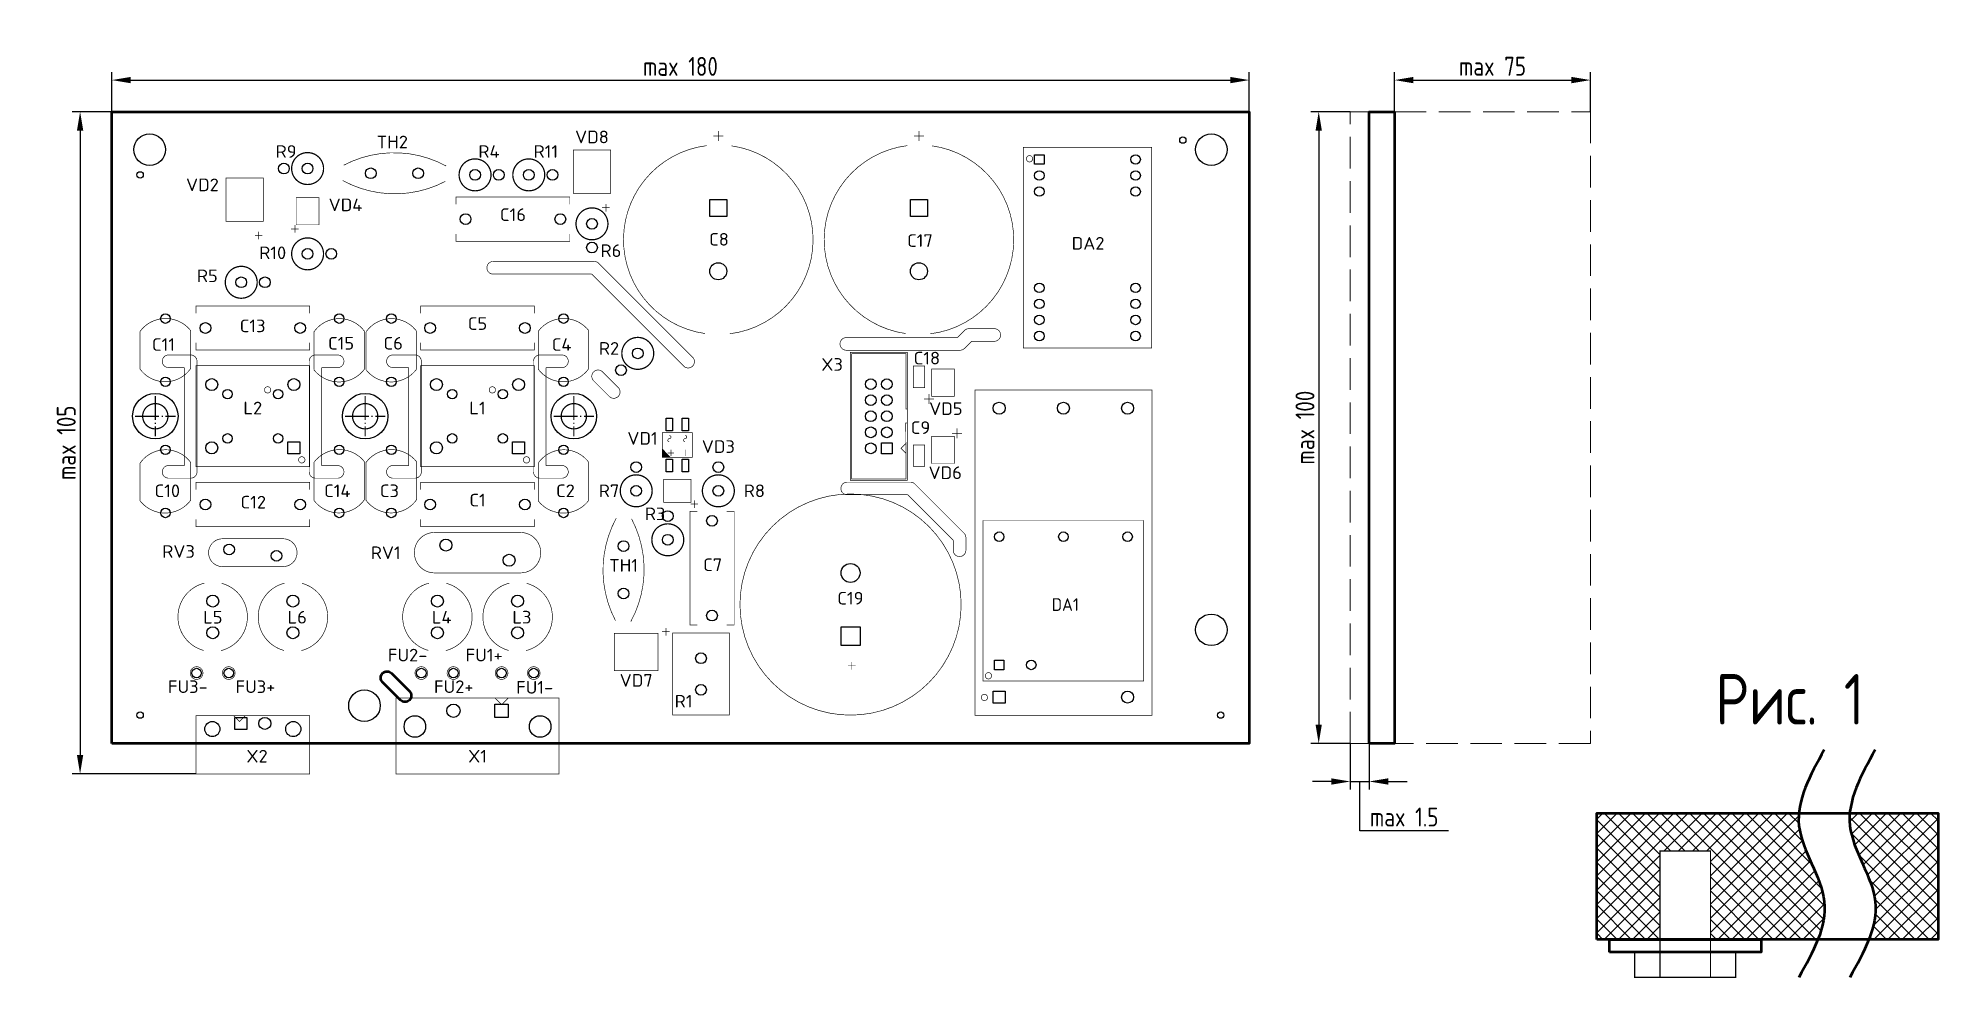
# Model space of a CAD drawing. Header units: millimetres. Extents: x -21 to 280, y -21 to 128.
import ezdxf
from ezdxf.enums import TextEntityAlignment as Align

# ---------------------------------------------------------------- set-up
doc = ezdxf.new("R2010")
doc.units = ezdxf.units.MM
doc.linetypes.add('GOST2.303 4', pattern=[7, 5, -2, 0])
doc.layers.add('BG_OUTLINE', color=7, linetype='Continuous', lineweight=50)
for name, color, linetype in [('PG_ASSEMBLY_TOP', 7, 'Continuous'), ('PIN_TOP', 7, 'Continuous'), ('RD_ASSEMBLY_TOP', 7, 'Continuous'), ('РАЗМЕРЫ', 7, 'Continuous')]:
    doc.layers.add(name, color=color, linetype=linetype)
doc.styles.get("Standard").update_dxf_attribs({"font": 'txt.shx'})
doc.styles.add('ГОСТ 2.304', font='CS_Gost2304.shx')
doc.dimstyles.new('ЕСКД', dxfattribs={"dimscale": 0, "dimtxt": 3, "dimasz": 3, "dimexe": 1.25, "dimexo": 0, "dimtad": 1, "dimtoh": 1, "dimdec": 3, "dimrnd": 0.5, "dimtxsty": 'ГОСТ 2.304', "dimcen": 5, "dimadec": 3, "dimazin": 2, "dimtfac": 0.75, "dimtdec": 4, "dimtmove": 1, "dimatfit": 3, "dimfxl": 1, "dimtolj": 1, "dimarcsym": 0})

# ---------------------------------------------------------------- blocks, each defined once
blk = doc.blocks.new('*D429')
at = {"layer": 'Defpoints', "color": 0}
for p in [(225, 121), (194, 116), (225, 116)]:
    blk.add_point(p, dxfattribs=at)
at = {"layer": 'РАЗМЕРЫ', "color": 0, "lineweight": -2}
for p, q in [((194, 116), (194, 122.25)), ((197, 121), (222, 121)), ((225, 116), (225, 122.25))]:
    blk.add_line(p, q, dxfattribs=at)
at = {"layer": 'РАЗМЕРЫ', "color": 0}
for points in [[(197, 121.5), (197, 120.5), (194, 121)], [(222, 120.5), (222, 121.5), (225, 121)]]:
    blk.add_solid(points, dxfattribs=at)
at = {"layer": 'РАЗМЕРЫ', "color": 0, "ltscale": 100, "insert": (209.5, 123.19), "char_height": 3, "attachment_point": 5, "style": 'ГОСТ 2.304'}
blk.add_mtext('\\A1;max 75', dxfattribs=at)
blk = doc.blocks.new('*D430')
at = {"layer": 'Defpoints', "color": 0}
for p in [(187, 16), (190, 16), (190, 10)]:
    blk.add_point(p, dxfattribs=at)
at = {"layer": 'РАЗМЕРЫ', "color": 0, "lineweight": -2}
for p, q in [((187, 16), (187, 8.75)), ((190, 16), (190, 8.75)), ((184, 10), (181, 10)), ((187, 10), (190, 10)), ((188.5, 2.19), (188.5, 10)), ((193, 10), (196, 10)), ((202.55, 2.19), (188.5, 2.19))]:
    blk.add_line(p, q, dxfattribs=at)
at = {"layer": 'РАЗМЕРЫ', "color": 0}
for points in [[(184, 9.5), (184, 10.5), (187, 10)], [(193, 10.5), (193, 9.5), (190, 10)]]:
    blk.add_solid(points, dxfattribs=at)
at = {"layer": 'РАЗМЕРЫ', "color": 0, "ltscale": 100, "insert": (195.52, 4.38), "char_height": 3, "attachment_point": 5, "style": 'ГОСТ 2.304'}
blk.add_mtext('\\A1;max 1.5', dxfattribs=at)
blk = doc.blocks.new('*D434')
at = {"layer": 'Defpoints', "color": 0}
for p in [(-9, 116), (-14, 11.2), (4.33, 11.2)]:
    blk.add_point(p, dxfattribs=at)
at = {"layer": 'РАЗМЕРЫ', "color": 0, "lineweight": -2}
for p, q in [((-9, 116), (-15.25, 116)), ((-14, 113), (-14, 14.2)), ((4.33, 11.2), (-15.25, 11.2))]:
    blk.add_line(p, q, dxfattribs=at)
at = {"layer": 'РАЗМЕРЫ', "color": 0}
for points in [[(-13.5, 113), (-14.5, 113), (-14, 116)], [(-14.5, 14.2), (-13.5, 14.2), (-14, 11.2)]]:
    blk.add_solid(points, dxfattribs=at)
at = {"layer": 'РАЗМЕРЫ', "color": 0, "ltscale": 100, "insert": (-16.19, 63.6), "char_height": 3, "attachment_point": 5, "rotation": 90, "style": 'ГОСТ 2.304'}
blk.add_mtext('\\A1;max 105', dxfattribs=at)
blk = doc.blocks.new('*D435')
at = {"layer": 'Defpoints', "color": 0}
for p in [(187, 116), (182, 16), (187, 16)]:
    blk.add_point(p, dxfattribs=at)
at = {"layer": 'РАЗМЕРЫ', "color": 0, "lineweight": -2}
for p, q in [((187, 116), (180.75, 116)), ((182, 113), (182, 19)), ((187, 16), (180.75, 16))]:
    blk.add_line(p, q, dxfattribs=at)
at = {"layer": 'РАЗМЕРЫ', "color": 0}
for points in [[(182.5, 113), (181.5, 113), (182, 116)], [(181.5, 19), (182.5, 19), (182, 16)]]:
    blk.add_solid(points, dxfattribs=at)
at = {"layer": 'РАЗМЕРЫ', "color": 0, "ltscale": 100, "insert": (179.83, 66), "char_height": 3, "attachment_point": 5, "rotation": 90, "style": 'ГОСТ 2.304'}
blk.add_mtext('\\A1;max 100', dxfattribs=at)
blk = doc.blocks.new('*D437')
at = {"layer": 'Defpoints', "color": 0}
for p in [(171, 121), (-9, 116), (171, 116)]:
    blk.add_point(p, dxfattribs=at)
at = {"layer": 'РАЗМЕРЫ', "color": 0, "lineweight": -2, "ltscale": 0.5}
for p, q in [((-9, 116), (-9, 122.25)), ((-6, 121), (168, 121)), ((171, 116), (171, 122.25))]:
    blk.add_line(p, q, dxfattribs=at)
at = {"layer": 'РАЗМЕРЫ', "color": 0}
for points in [[(-6, 121.5), (-6, 120.5), (-9, 121)], [(168, 120.5), (168, 121.5), (171, 121)]]:
    blk.add_solid(points, dxfattribs=at)
at = {"layer": 'РАЗМЕРЫ', "color": 0, "ltscale": 100, "insert": (81, 123.17), "char_height": 3, "attachment_point": 5, "style": 'ГОСТ 2.304'}
blk.add_mtext('\\A1;max 180', dxfattribs=at)

msp = doc.modelspace()

# ---------------------------------------------------------------- hatches: boundary and pattern name
at = {"ltscale": 100}
h = msp.add_hatch(dxfattribs=at)
h.set_pattern_fill('ANSI37', scale=0.25, style=0)
h.paths.add_polyline_path([(228, -17), (236, -17), (236, -21), (244, -21), (244, -17), (252, -17), (252, -15), (280, -15), (280, 5), (226, 5), (226, -15), (228, -15)])
h.paths.add_polyline_path([(228, -17), (236, -17), (236, -21), (244, -21), (244, -17), (252, -17), (252, -15), (280, -15), (280, 5), (226, 5), (226, -15), (228, -15)])
h = msp.add_hatch(dxfattribs=at)
h.set_pattern_fill('ANSI37', scale=0.5, style=0)
h.set_pattern_definition([(45, (-250, -5), (-1.122532, 1.122532), []), (135, (-250, -5), (-1.122532, -1.122532), [])])
h.paths.add_polyline_path([(226, 5), (257.9933, 5), (257.9768, 4.875), (257.9473, 3.75), (258.0493, 2.625), (258.2813, 1.5), (258.6187, 0.375), (259.0352, -0.75), (260.9648, -5.25), (261.3813, -6.375), (261.7187, -7.5), (261.9507, -8.625), (262.0527, -9.75), (262.0232, -10.875), (261.875, -12), (261.6213, -13.125), (261.2754, -14.25), (260.9701, -15), (252, -15), (244, -15), (244, -1), (236, -1), (236, -15), (228, -15), (226, -15)])
h.paths.add_polyline_path([(266.0505, 5), (280, 5), (280, -15), (269.0272, -15), (269.3326, -14.25), (269.6785, -13.125), (269.9322, -12), (270.0804, -10.875), (270.1099, -9.75), (270.0079, -8.625), (269.7759, -7.5), (269.4385, -6.375), (269.022, -5.25), (267.0923, -0.75), (266.6758, 0.375), (266.3384, 1.5), (266.1065, 2.625), (266.0045, 3.75), (266.034, 4.875)])

# ---------------------------------------------------------------- linework, layer by layer
at = {"lineweight": 50, "ltscale": 100}
for points in [[(262, 15), (259.7778, 11), (255.3333, 3), (264.6667, -9), (260.2222, -17), (258, -21)], [(270.0572, 15), (267.835, 11), (263.3905, 3), (272.7239, -9), (268.2794, -17), (266.0572, -21)]]:
    msp.add_open_spline(points, degree=3, knots=[0, 0, 0, 0, 6.324555, 12.64910969, 18.9736647, 18.9736647, 18.9736647, 18.9736647], dxfattribs=at)
at = {"layer": 'BG_OUTLINE'}
for points in [[(-9, 16), (-9, 116), (171, 116), (171, 16)], [(190, 16), (190, 116), (194, 116), (194, 16)], [(226, -15), (226, 5), (280, 5), (280, -15)], [(228, -17), (228, -15), (252, -15), (252, -17)]]:
    msp.add_lwpolyline(points, close=True, dxfattribs=at)
at = {"layer": 'BG_OUTLINE', "linetype": 'GOST2.303 4', "lineweight": 20}
msp.add_lwpolyline([(187, 116), (225, 116), (225, 16), (187, 16)], close=True, dxfattribs=at)
at = {"layer": 'BG_OUTLINE', "const_width": 0.1}
for points in [[(51.368, 90.295, -1), (51.368, 92.295)], [(67.368, 92.295, -0.203331), (68.087, 91.99)], [(125.945, 81.359, -0.203331), (126.664, 81.664)], [(130.664, 81.664, -1), (130.664, 79.664)], [(107.25, 78.25, -1), (107.25, 80.25)], [(125.969, 78.555, -0.203331), (125.25, 78.25)], [(0, 75.5, -1), (0, 77.5)], [(3.5, 77.5, -0.414214), (4.5, 76.5)], [(22.25, 76.5, -0.414214), (23.25, 77.5)], [(26.75, 77.5, -1), (26.75, 75.5)], [(35.5, 75.5, -1), (35.5, 77.5)], [(39, 77.5, -0.414214), (40, 76.5)], [(57.75, 76.5, -0.414214), (58.75, 77.5)], [(62.25, 77.5, -1), (62.25, 75.5)], [(68.68, 74.825, 0.414305), (67.265, 74.825)], [(82.925, 75.738, -0.414079), (81.511, 75.738)], [(82.925, 77.152, -0.414079), (82.925, 75.738)], [(67.265, 74.825, 0.414305), (67.265, 73.41)], [(71.155, 70.935, 0.414305), (71.155, 72.35)], [(69.74, 70.935, 0.414305), (71.155, 70.935)], [(0, 58, -1), (0, 60)], [(4.5, 59, -0.414214), (3.5, 58)], [(23.25, 58, -0.414214), (22.25, 59)], [(26.75, 60, -1), (26.75, 58)], [(35.5, 58, -1), (35.5, 60)], [(40, 59, -0.414214), (39, 58)], [(58.75, 58, -0.414214), (57.75, 59)], [(62.25, 60, -1), (62.25, 58)], [(107.39, 55.37, -1), (107.39, 57.37)], [(117.39, 57.37, -0.203331), (118.109, 57.065)], [(125.863, 49.311, -0.203331), (126.168, 48.592)], [(126.168, 46.592, -1), (124.168, 46.592)]]:
    msp.add_lwpolyline(points, format="xyb", dxfattribs=at)
for points in [[(51.368, 92.295), (67.368, 92.295)], [(66.954, 90.295), (51.368, 90.295)], [(81.511, 75.738), (66.954, 90.295)], [(68.087, 91.99), (82.925, 77.152)], [(124.836, 80.25), (125.945, 81.359)], [(126.664, 81.664), (130.664, 81.664)], [(107.25, 80.25), (124.836, 80.25)], [(125.25, 78.25), (107.25, 78.25)], [(127.078, 79.664), (125.969, 78.555)], [(130.664, 79.664), (127.078, 79.664)], [(0, 77.5), (3.5, 77.5)], [(2.5, 75.5), (0, 75.5)], [(2.5, 60), (2.5, 75.5)], [(4.5, 76.5), (4.5, 59)], [(22.25, 59), (22.25, 76.5)], [(23.25, 77.5), (26.75, 77.5)], [(24.25, 75.5), (24.25, 60)], [(26.75, 75.5), (24.25, 75.5)], [(35.5, 77.5), (39, 77.5)], [(38, 75.5), (35.5, 75.5)], [(38, 60), (38, 75.5)], [(40, 76.5), (40, 59)], [(57.75, 59), (57.75, 76.5)], [(58.75, 77.5), (62.25, 77.5)], [(59.75, 75.5), (59.75, 60)], [(62.25, 75.5), (59.75, 75.5)], [(67.265, 73.41), (69.74, 70.935)], [(71.155, 72.35), (68.68, 74.825)], [(0, 60), (2.5, 60)], [(3.5, 58), (0, 58)], [(26.75, 58), (23.25, 58)], [(24.25, 60), (26.75, 60)], [(35.5, 60), (38, 60)], [(39, 58), (35.5, 58)], [(62.25, 58), (58.75, 58)], [(59.75, 60), (62.25, 60)], [(107.39, 57.37), (117.39, 57.37)], [(116.976, 55.37), (107.39, 55.37)], [(124.168, 48.178), (116.976, 55.37)], [(118.109, 57.065), (125.863, 49.311)], [(124.168, 46.592), (124.168, 48.178)], [(126.168, 48.592), (126.168, 46.592)]]:
    msp.add_lwpolyline(points, dxfattribs=at)
at = {"layer": 'BG_OUTLINE'}
for points in [[(33.879, 25.707, -0.414243), (33.879, 27.121)], [(33.879, 27.121, -0.414243), (35.293, 27.121)], [(38.121, 24.293, -0.414243), (38.121, 22.879)], [(38.121, 22.879, -0.414243), (36.707, 22.879)]]:
    msp.add_lwpolyline(points, format="xyb", dxfattribs=at)
for points in [[(35.293, 27.121), (38.121, 24.293)], [(36.707, 22.879), (33.879, 25.707)]]:
    msp.add_lwpolyline(points, dxfattribs=at)
at = {"layer": 'PG_ASSEMBLY_TOP'}
for points, const_width in [([(86.19, 112.14), (87.79, 112.14)], 0.1), ([(86.99, 112.94), (86.99, 111.34)], 0.1), ([(117.94, 112.14), (119.54, 112.14)], 0.1), ([(118.74, 112.94), (118.74, 111.34)], 0.1), ([(69.95, 103.062), (64.05, 103.062), (64.05, 109.938), (69.95, 109.938), (69.95, 103.062)], 0.1), ([(135.25, 78.595), (135.25, 110.345), (155.57, 110.345), (155.57, 78.595), (135.25, 78.595)], 0.1), ([(15.01, 98.652), (9.11, 98.652), (9.11, 105.528), (15.01, 105.528), (15.01, 98.652)], 0.1), ([(23.81, 98.092), (20.19, 98.092), (20.19, 102.408), (23.81, 102.408), (23.81, 98.092)], 0.1), ([(45.5, 101.333), (45.5, 102.5), (63.5, 102.5), (63.5, 101.333)], 0.1), ([(69.8, 100.8), (68.6, 100.8)], 0.1), ([(69.2, 101.4), (69.2, 100.2)], 0.1), ([(14.86, 96.39), (13.66, 96.39)], 0.1), ([(14.26, 96.99), (14.26, 95.79)], 0.1), ([(20.6, 97.45), (19.4, 97.45)], 0.1), ([(20, 98.05), (20, 96.85)], 0.1), ([(45.5, 96.667), (45.5, 95.5), (63.5, 95.5), (63.5, 96.667)], 0.1), ([(22.33, 84.103), (22.33, 85.27), (4.33, 85.27), (4.33, 84.103)], 0.1), ([(39.89, 84.103), (39.89, 85.27), (57.89, 85.27), (57.89, 84.103)], 0.1), ([(-4.5, 81.25), (-4.5, 75.25)], 0.1), ([(3.5, 81.35), (3.5, 75.35)], 0.1), ([(23, 75.15), (23, 81.15)], 0.1), ([(31, 75.25), (31, 81.25)], 0.1), ([(31.25, 75.15), (31.25, 81.15)], 0.1), ([(39.25, 75.25), (39.25, 81.25)], 0.1), ([(58.5, 81.25), (58.5, 75.25)], 0.1), ([(66.5, 81.35), (66.5, 75.35)], 0.1), ([(22.33, 79.437), (22.33, 78.27), (4.33, 78.27), (4.33, 79.437)], 0.1), ([(39.89, 79.437), (39.89, 78.27), (57.89, 78.27), (57.89, 79.437)], 0.1), ([(22.33, 75.8), (22.33, 59.8), (4.33, 59.8), (4.33, 75.8), (22.33, 75.8)], 0.1), ([(57.89, 75.8), (57.89, 59.8), (39.89, 59.8), (39.89, 75.8), (57.89, 75.8)], 0.1), ([(107.89, 77.925), (116.89, 77.925), (116.89, 57.675), (107.89, 57.675), (107.89, 77.925)], 0.1), ([(108.09, 77.725), (116.69, 77.725), (116.69, 68.925), (116.89, 68.925)], 0.1), ([(108.09, 77.725), (108.09, 57.875), (116.69, 57.875), (116.66, 66.72), (116.86, 66.72)], 0.1), ([(117.84, 75.735), (119.64, 75.735), (119.64, 72.335), (117.84, 72.335), (117.84, 75.735)], 0.12), ([(124.362, 70.956), (120.738, 70.956), (120.738, 75.28), (124.362, 75.28), (124.362, 70.956)], 0.1), ([(-2.1, 71), (-2.1, 67.2)], 0.2), ([(31.11, 71), (31.11, 67.2)], 0.2), ([(64.13, 71), (64.13, 67.2)], 0.2), ([(121.15, 70.518), (119.55, 70.518)], 0.1), ([(120.35, 71.318), (120.35, 69.718)], 0.1), ([(155.6, 20.46), (127.6, 20.46), (127.6, 71.96), (155.6, 71.96), (155.6, 20.46)], 0.1), ([(-5.3, 67.8), (-1.5, 67.8)], 0.2), ([(-2.1, 66.8), (-2.1, 66.6)], 0.2), ([(-2.1, 66.2), (-2.1, 64.6)], 0.2), ([(-1.1, 67.8), (-0.9, 67.8)], 0.2), ([(-0.5, 67.8), (1.1, 67.8)], 0.2), ([(27.91, 67.8), (31.71, 67.8)], 0.2), ([(31.11, 66.8), (31.11, 66.6)], 0.2), ([(31.11, 66.2), (31.11, 64.6)], 0.2), ([(32.11, 67.8), (32.31, 67.8)], 0.2), ([(32.71, 67.8), (34.31, 67.8)], 0.2), ([(60.93, 67.8), (64.73, 67.8)], 0.2), ([(64.13, 66.8), (64.13, 66.6)], 0.2), ([(64.13, 66.2), (64.13, 64.6)], 0.2), ([(65.13, 67.8), (65.33, 67.8)], 0.2), ([(65.73, 67.8), (67.33, 67.8)], 0.2), ([(82.862, 61.3), (78.138, 61.3), (78.138, 65.2), (82.862, 65.2), (82.862, 61.3)], 0.1), ([(116.69, 61.92), (116.69, 63.52), (115.89, 62.72), (116.69, 61.92)], 0.1), ([(119.64, 59.865), (117.84, 59.865), (117.84, 63.265), (119.64, 63.265), (119.64, 59.865)], 0.12), ([(120.738, 64.644), (124.362, 64.644), (124.362, 60.32), (120.738, 60.32), (120.738, 64.644)], 0.1), ([(123.95, 65.082), (125.55, 65.082)], 0.1), ([(124.75, 64.282), (124.75, 65.882)], 0.1), ([(-4.5, 54.4), (-4.5, 60.4)], 0.1), ([(3.5, 54.5), (3.5, 60.5)], 0.1), ([(23, 60.5), (23, 54.5)], 0.1), ([(31, 60.6), (31, 54.6)], 0.1), ([(31.25, 60.5), (31.25, 54.5)], 0.1), ([(39.25, 60.6), (39.25, 54.6)], 0.1), ([(58.5, 54.4), (58.5, 60.4)], 0.1), ([(66.5, 54.5), (66.5, 60.5)], 0.1), ([(78.538, 61.3), (78.138, 61.7)], 0.1), ([(78.438, 61.3), (78.138, 61.6)], 0.1), ([(78.338, 61.3), (78.138, 61.5)], 0.1), ([(78.238, 61.3), (78.138, 61.4)], 0.1), ([(79.35, 61.35), (78.15, 62.6)], 0.1), ([(79.3, 61.3), (78.15, 62.5)], 0.1), ([(79.2, 61.35), (78.15, 62.4)], 0.1), ([(79.1, 61.35), (78.15, 62.3)], 0.1), ([(79, 61.3), (78.15, 62.2)], 0.1), ([(78.9, 61.3), (78.15, 62.1)], 0.1), ([(78.8, 61.3), (78.15, 62)], 0.1), ([(78.7, 61.3), (78.15, 61.9)], 0.1), ([(78.6, 61.3), (78.15, 61.8)], 0.1), ([(79, 62), (80, 62)], 0.1), ([(79.5, 61.5), (79.5, 62.5)], 0.1), ([(81.75, 61.5), (81.75, 62.5)], 0.1), ([(22.33, 56.163), (22.33, 57.33), (4.33, 57.33), (4.33, 56.163)], 0.1), ([(39.89, 56.163), (39.89, 57.33), (57.89, 57.33), (57.89, 56.163)], 0.1), ([(82.658, 57.81), (82.658, 54.19), (78.342, 54.19), (78.342, 57.81), (82.658, 57.81)], 0.1), ([(83.2, 54.5), (83.2, 53.3)], 0.1), ([(22.33, 51.497), (22.33, 50.33), (4.33, 50.33), (4.33, 51.497)], 0.1), ([(39.89, 51.497), (39.89, 50.33), (57.89, 50.33), (57.89, 51.497)], 0.1), ([(83.667, 52.75), (82.5, 52.75), (82.5, 34.75), (83.667, 34.75)], 0.1), ([(82.6, 53.9), (83.8, 53.9)], 0.1), ([(88.333, 52.75), (89.5, 52.75), (89.5, 34.75), (88.333, 34.75)], 0.1), ([(128.9, 25.9), (154.3, 25.9), (154.3, 51.3), (128.9, 51.3), (128.9, 25.9)], 0.1), ([(8.53, 48.41), (18.13, 48.41)], 0.1), ([(42.09, 49.41), (55.69, 49.41)], 0.1), ([(18.13, 44.01), (8.63, 44.01)], 0.1), ([(55.69, 43.01), (42.09, 43.01)], 0.1), ([(77.438, 33.45), (77.438, 27.55), (70.562, 27.55), (70.562, 33.45), (77.438, 33.45)], 0.1), ([(78.1, 33.7), (79.3, 33.7)], 0.1), ([(78.7, 34.3), (78.7, 33.1)], 0.1), ([(79.75, 33.5), (88.75, 33.5), (88.75, 20.5), (79.75, 20.5), (79.75, 33.5)], 0.1), ([(108.72, 28.3), (107.52, 28.3)], 0.1), ([(108.12, 27.7), (108.12, 28.9)], 0.1), ([(35.98, 11.2), (35.98, 23.2), (61.8, 23.2), (61.8, 11.2), (35.98, 11.2), (35.98, 23.2), (61.8, 23.2)], 0.1), ([(51.65, 23.2), (53.75, 23.2), (52.7, 22.15), (51.65, 23.2)], 0.1), ([(4.325, 20.4), (22.335, 20.4), (22.335, 11.2), (4.325, 11.2), (4.325, 20.4)], 0.1), ([(10.335, 20.4), (11.235, 19.5), (12.135, 20.4)], 0.1), ([(244, -21), (236, -21), (236, -1), (244, -1), (244, -21)], 0.2), ([(248, -21), (232, -21), (232, -17), (248, -17), (248, -21)], 0.2)]:
    msp.add_lwpolyline(points, dxfattribs=dict(at, const_width=const_width))
for points, const_width in [([(24.525, 107, 1), (19.475, 107, 1), (24.525, 107)], 0.2), ([(43.934, 107.4, 0.251006), (27.701, 107.525)], 0.1), ([(51.025, 106, 1), (45.975, 106, 1), (51.025, 106)], 0.2), ([(59.525, 106, 1), (54.475, 106, 1), (59.525, 106)], 0.2), ([(85.162, 110.628, 0.876968), (84.902, 80.886)], 0.1), ([(88.818, 80.852, 0.876968), (89.078, 110.594)], 0.1), ([(116.912, 110.628, 0.876968), (116.652, 80.886)], 0.1), ([(120.568, 80.852, 0.876968), (120.828, 110.594)], 0.1), ([(136.74, 108.545, 1), (135.74, 108.545, 1), (136.74, 108.545)], 0.1), ([(27.566, 105.1, 0.251003), (43.799, 104.975)], 0.1), ([(69.525, 98.25, 1), (64.475, 98.25, 1), (69.525, 98.25)], 0.2), ([(24.525, 93.5, 1), (19.475, 93.5, 1), (24.525, 93.5)], 0.2), ([(14.025, 89, 1), (8.975, 89, 1), (14.025, 89)], 0.2), ([(3.5, 81.35, 0.492212), (-4.5, 81.25)], 0.1), ([(31, 81.25, 0.511996), (23, 81.15)], 0.1), ([(39.25, 81.25, 0.511996), (31.25, 81.15)], 0.1), ([(66.5, 81.35, 0.492212), (58.5, 81.25)], 0.1), ([(76.775, 77.75, 1), (71.725, 77.75, 1), (76.775, 77.75)], 0.2), ([(-4.5, 75.25, 0.511996), (3.5, 75.35)], 0.1), ([(23, 75.15, 0.492212), (31, 75.25)], 0.1), ([(31.25, 75.15, 0.492212), (39.25, 75.25)], 0.1), ([(58.5, 75.25, 0.511996), (66.5, 75.35)], 0.1), ([(16.177, 71.973, 1.0002), (15.178, 71.972, 0.9998), (16.177, 71.973)], 0.1), ([(51.737, 71.973, 1.0002), (50.738, 71.972, 0.9998), (51.737, 71.973)], 0.1), ([(-0.1, 67.8, 1), (-4.1, 67.8, 1), (-0.1, 67.8)], 0.2), ([(33.11, 67.8, 1), (29.11, 67.8, 1), (33.11, 67.8)], 0.2), ([(66.13, 67.8, 1), (62.13, 67.8, 1), (66.13, 67.8)], 0.2), ([(79.25, 63.75, -1), (79.25, 64.25)], 0.1), ([(79.25, 64.25, 1), (79.25, 64.75)], 0.1), ([(81.748, 63.76, -1), (81.748, 64.26)], 0.1), ([(81.748, 64.26, 1), (81.748, 64.76)], 0.1), ([(3.5, 60.5, 0.511996), (-4.5, 60.4)], 0.1), ([(21.58, 60.9, 1), (20.58, 60.9, 1), (21.58, 60.9)], 0.1), ([(31, 60.6, 0.492212), (23, 60.5)], 0.1), ([(39.25, 60.6, 0.492212), (31.25, 60.5)], 0.1), ([(57.14, 60.9, 1), (56.14, 60.9, 1), (57.14, 60.9)], 0.1), ([(66.5, 60.5, 0.511996), (58.5, 60.4)], 0.1), ([(76.525, 56, 1), (71.475, 56, 1), (76.525, 56)], 0.2), ([(89.525, 56, 1), (84.475, 56, 1), (89.525, 56)], 0.2), ([(-4.5, 54.4, 0.492212), (3.5, 54.5)], 0.1), ([(23, 54.5, 0.511996), (31, 54.6)], 0.1), ([(31.25, 54.5, 0.511996), (39.25, 54.6)], 0.1), ([(58.5, 54.4, 0.492212), (66.5, 54.5)], 0.1), ([(125.42, 38, 1), (90.42, 38, 1), (125.42, 38)], 0.1), ([(70.85, 51.684, 0.251003), (70.725, 35.451)], 0.1), ([(73.15, 35.316, 0.251006), (73.275, 51.549)], 0.1), ([(8.63, 44.01, -1.022986), (8.53, 48.41)], 0.1), ([(18.13, 48.41, -1), (18.13, 44.01)], 0.1), ([(42.09, 43.01, -1), (42.09, 49.41)], 0.1), ([(55.69, 49.41, -1), (55.69, 43.01)], 0.1), ([(81.525, 48.25, 1), (76.475, 48.25, 1), (81.525, 48.25)], 0.2), ([(5.65, 41.387, 0.774372), (5.556, 30.737)], 0.1), ([(8.31, 30.713, 0.774372), (8.404, 41.363)], 0.1), ([(18.35, 41.387, 0.774372), (18.256, 30.737)], 0.1), ([(21.01, 30.713, 0.774372), (21.104, 41.363)], 0.1), ([(41.21, 41.387, 0.774372), (41.116, 30.737)], 0.1), ([(43.87, 30.713, 0.774372), (43.964, 41.363)], 0.1), ([(53.91, 41.387, 0.774372), (53.816, 30.737)], 0.1), ([(56.57, 30.713, 0.774372), (56.664, 41.363)], 0.1), ([(5.44, 27.16, 1), (3.44, 27.16, 1), (5.44, 27.16)], 0.1), ([(10.52, 27.16, 1), (8.52, 27.16, 1), (10.52, 27.16)], 0.1), ([(41, 27.16, 1), (39, 27.16, 1), (41, 27.16)], 0.1), ([(46.08, 27.16, 1), (44.08, 27.16, 1), (46.08, 27.16)], 0.1), ([(53.7, 27.16, 1), (51.7, 27.16, 1), (53.7, 27.16)], 0.1), ([(58.78, 27.16, 1), (56.78, 27.16, 1), (58.78, 27.16)], 0.1), ([(130.244, 26.725, 1.0004), (129.245, 26.725, 0.9996), (130.244, 26.725)], 0.1), ([(129.6, 23.3, 1), (128.6, 23.3, 1), (129.6, 23.3)], 0.1)]:
    msp.add_lwpolyline(points, format="xyb", dxfattribs=dict(at, const_width=const_width))
at = {"layer": 'PIN_TOP'}
for points in [[(137.04, 107.69), (137.04, 109.19), (138.54, 109.19), (138.54, 107.69)], [(85.64, 102.09), (88.34, 102.09), (88.34, 99.39), (85.64, 99.39)], [(117.39, 102.09), (120.09, 102.09), (120.09, 99.39), (117.39, 99.39)], [(78.73, 67.5), (79.73, 67.5), (79.73, 65.5), (78.73, 65.5)], [(81.27, 67.5), (82.27, 67.5), (82.27, 65.5), (81.27, 65.5)], [(20.78, 63.75), (20.78, 61.85), (18.88, 61.85), (18.88, 63.75)], [(56.34, 63.75), (56.34, 61.85), (54.44, 61.85), (54.44, 63.75)], [(114.51, 61.87), (112.81, 61.87), (112.81, 63.57), (114.51, 63.57)], [(79.73, 59), (78.73, 59), (78.73, 61), (79.73, 61)], [(82.27, 59), (81.27, 59), (81.27, 61), (82.27, 61)], [(109.42, 31.5), (106.42, 31.5), (106.42, 34.5), (109.42, 34.5)], [(132.19, 27.69), (130.69, 27.69), (130.69, 29.19), (132.19, 29.19)], [(132.39, 22.4), (130.49, 22.4), (130.49, 24.3), (132.39, 24.3)], [(51.65, 20.15), (51.65, 22.25), (53.75, 22.25), (53.75, 20.15)], [(10.475, 18.25), (10.475, 20.15), (12.375, 20.15), (12.375, 18.25)]]:
    msp.add_lwpolyline(points, close=True, dxfattribs=at)
for centre, radius in [((-3, 110), 2.5), ((160.5, 111.5), 0.5), ((165, 110), 2.5), ((153.03, 108.44), 0.75), ((-4.5, 106), 0.5), ((18.25, 107), 0.85), ((22, 107), 0.85), ((32, 106.25), 0.85), ((39.5, 106.25), 0.85), ((48.5, 106), 0.85), ((52.25, 106), 0.85), ((57, 106), 0.85), ((60.75, 106), 0.85), ((137.79, 105.9), 0.75), ((153.03, 105.9), 0.75), ((137.79, 103.36), 0.75), ((153.03, 103.36), 0.75), ((47, 99), 0.85), ((62, 99), 0.85), ((67, 98.25), 0.85), ((22, 93.5), 0.85), ((25.75, 93.5), 0.85), ((67, 94.5), 0.85), ((86.99, 90.74), 1.35), ((118.74, 90.74), 1.35), ((11.5, 89), 0.85), ((15.25, 89), 0.85), ((137.79, 88.12), 0.75), ((153.03, 88.12), 0.75), ((137.79, 85.58), 0.75), ((153.03, 85.58), 0.75), ((-0.5, 83.25), 0.75), ((5.83, 81.77), 0.85), ((20.83, 81.77), 0.85), ((27, 83.25), 0.75), ((35.25, 83.25), 0.75), ((41.39, 81.77), 0.85), ((56.39, 81.77), 0.85), ((62.5, 83.25), 0.75), ((137.79, 83.04), 0.75), ((137.79, 80.5), 0.75), ((153.03, 83.04), 0.75), ((153.03, 80.5), 0.75), ((74.25, 77.75), 0.85), ((71.598, 75.098), 0.85), ((-0.5, 73.25), 0.75), ((6.83, 72.8), 0.95), ((19.83, 72.8), 0.95), ((27, 73.25), 0.75), ((35.25, 73.25), 0.75), ((42.39, 72.8), 0.95), ((55.39, 72.8), 0.95), ((62.5, 73.25), 0.75), ((111.12, 72.88), 0.85), ((113.66, 72.88), 0.85), ((-2.1, 67.8), 3.6), ((9.33, 71.3), 0.75), ((17.33, 71.3), 0.75), ((31.11, 67.8), 3.6), ((44.89, 71.3), 0.75), ((52.89, 71.3), 0.75), ((64.13, 67.8), 3.6), ((111.12, 70.34), 0.85), ((113.66, 70.34), 0.85), ((131.44, 69.07), 0.95), ((141.6, 69.07), 0.95), ((151.76, 69.07), 0.95), ((111.12, 67.8), 0.85), ((113.66, 67.8), 0.85), ((-0.5, 62.5), 0.75), ((6.83, 62.8), 0.95), ((9.33, 64.3), 0.75), ((17.33, 64.3), 0.75), ((27, 62.5), 0.75), ((35.25, 62.5), 0.75), ((42.39, 62.8), 0.95), ((44.89, 64.3), 0.75), ((52.89, 64.3), 0.75), ((62.5, 62.5), 0.75), ((111.12, 65.26), 0.85), ((111.12, 62.72), 0.85), ((113.66, 65.26), 0.85), ((74, 59.75), 0.85), ((87, 59.75), 0.85), ((5.83, 53.83), 0.85), ((20.83, 53.83), 0.85), ((41.39, 53.83), 0.85), ((56.39, 53.83), 0.85), ((74, 56), 0.85), ((87, 56), 0.85), ((-0.5, 52.5), 0.75), ((27, 52.5), 0.75), ((35.25, 52.5), 0.75), ((62.5, 52.5), 0.75), ((79, 52), 0.85), ((86, 51.25), 0.85), ((43.89, 47.41), 0.95), ((79, 48.25), 0.85), ((131.44, 48.74), 0.75), ((141.6, 48.74), 0.75), ((151.76, 48.74), 0.75), ((9.58, 46.71), 0.85), ((17.08, 45.71), 0.85), ((53.89, 45.01), 0.95), ((72, 47.25), 0.85), ((107.92, 43), 1.5), ((6.98, 38.55), 0.95), ((19.68, 38.55), 0.95), ((42.54, 38.55), 0.95), ((55.24, 38.55), 0.95), ((72, 39.75), 0.85), ((86, 36.25), 0.85), ((165, 34), 2.5), ((6.98, 33.55), 0.95), ((19.68, 33.55), 0.95), ((42.54, 33.55), 0.95), ((55.24, 33.55), 0.95), ((84.25, 29.5), 0.85), ((4.44, 27.16), 0.75), ((9.52, 27.16), 0.75), ((40, 27.16), 0.75), ((45.08, 27.16), 0.75), ((52.7, 27.16), 0.75), ((57.78, 27.16), 0.75), ((136.52, 28.44), 0.75), ((31, 22), 2.5), ((84.25, 24.5), 0.85), ((151.76, 23.35), 0.95), ((45.08, 21.2), 1.05), ((-4.5, 20.5), 0.5), ((6.925, 18.3), 1.2), ((15.235, 19.2), 0.95), ((19.735, 18.3), 1.2), ((38.98, 18.7), 1.7), ((58.8, 18.7), 1.7), ((166.5, 20.5), 0.5)]:
    msp.add_circle(centre, radius, dxfattribs=at)

# ---------------------------------------------------------------- texts
at = {"style": 'ГОСТ 2.304'}
msp.add_text('Рис. 1', height=8, dxfattribs=at).set_placement((244.8, 19))
at = {"layer": 'RD_ASSEMBLY_TOP'}
for s, width, p in [('TH2', 1.019685, (35.4, 110.2)), ('VD8', 1.019685, (67, 111)), ('R9', 1.019685, (18.6, 108.7)), ('R4', 1.019685, (50.7, 108.7)), ('R11', 1.019685, (59.7, 108.7)), ('VD2', 1.019685, (5.3592, 103.4168)), ('VD4', 1.019685, (28, 100.25)), ('C16', 1.019685, (54.5, 98.7)), ('C8', 1.019685, (87.1, 94.8)), ('C17', 1.019685, (118.9, 94.6)), ('R10', 1.019685, (16.4774, 92.6687)), ('R6', 1.019685, (70, 93)), ('DA2', 1.019685, (145.51, 94.17)), ('R5', 1.019685, (6.1375, 89.0241)), ('C13', 1.019685, (13.3, 81.1)), ('C5', 1.019685, (48.89, 81.47)), ('C11', 1.019685, (-0.8, 78.15)), ('C15', 1.019685, (27.3, 78.35)), ('C6', 1.019685, (35.55, 78.35)), ('C4', 1.019685, (62.2, 78.15)), ('R2', 1.019685, (69.6995, 77.538)), ('X3', 1.019685, (105, 75)), ('C18', 1.019685, (120, 76)), ('L2', 1.019685, (13.33, 68.1)), ('L1', 1.019685, (48.89, 68.1)), ('VD5', 1.019685, (123, 68)), ('C9', 1.019685, (118.994, 65)), ('VD1', 1.019685, (75, 63.3)), ('VD3', 1.019685, (87, 62)), ('VD6', 1.019685, (122.9, 57.862)), ('C10', 1.019685, (-0.2, 55)), ('C12', 1.019685, (13.4, 53.2)), ('C14', 1.019685, (26.7, 55)), ('C3', 1.019685, (34.95, 55)), ('C1', 1.019685, (48.89, 53.53)), ('C2', 1.019685, (62.8, 55)), ('R7', 1.019685, (69.6995, 55)), ('R8', 1.019685, (92.6995, 55)), ('R3', 1.019685, (77, 51.35)), ('TH1', 1.019685, (72, 43.2)), ('C7', 1.019685, (86.1, 43.3)), ('C19', 1.019685, (107.9, 38)), ('L5', 1.019685, (7, 35)), ('L6', 1.019685, (20.355, 35)), ('L4', 1.019685, (43.215, 35)), ('L3', 1.019685, (55.915, 35)), ('DA1', 0.916667, (141.9, 37)), ('VD7', 1.019685, (74, 25)), ('R1', 1.019685, (81.5, 21.7)), ('X2', 1.019685, (14, 13)), ('X1', 1.019685, (48.9, 13))]:
    msp.add_text(s, height=2, dxfattribs=dict(at, width=width)).set_placement(p, align=Align.CENTER)
at = {"layer": 'RD_ASSEMBLY_TOP', "width": 1.019685}
for s, p in [('RV3', (-1, 45.4)), ('RV1', (32, 45.2)), ('FU2-', (34.7, 29)), ('FU1+', (47, 29)), ('FU3-', (-0.1, 24)), ('FU3+', (10.6, 24)), ('FU2+', (42, 24)), ('FU1-', (55, 23.9))]:
    msp.add_text(s, height=2, dxfattribs=at).set_placement(p)

# ---------------------------------------------------------------- dimensions: what is measured, and where the dimension line sits
at = {"layer": 'РАЗМЕРЫ', "ltscale": 0.5}
dim = msp.add_linear_dim(base=(171, 121), p1=(-9, 116), p2=(171, 116), text='max <>', dimstyle='ЕСКД', override={"dimscale": 1, "dimlfac": 1, "dimtxsty": 'ГОСТ 2.304', "dimsah": 1, "dimtolj": 1}, dxfattribs=at)
dim.commit()
dim.dimension.update_dxf_attribs({"geometry": '*D437', "text_midpoint": (81, 123.1716)})
at = {"layer": 'РАЗМЕРЫ'}
for base, p1, p2, text, picture, middle in [((225, 121), (194, 116), (225, 116), 'max 75', '*D429', (209.5, 123.1871)), ((190, 10), (187, 16), (190, 16), 'max 1.5', '*D430', (189.125, 4.3761))]:
    dim = msp.add_linear_dim(base=base, p1=p1, p2=p2, text=text, dimstyle='ЕСКД', override={"dimscale": 1, "dimlfac": 1, "dimtxsty": 'ГОСТ 2.304', "dimsah": 1, "dimtolj": 1}, dxfattribs=at)
    dim.commit()
    dim.dimension.update_dxf_attribs({"geometry": picture, "text_midpoint": middle})
for base, p1, p2, text, picture, middle in [((-14, 11.2), (-9, 116), (4.325, 11.2), 'max 105', '*D434', (-16.1871, 63.6)), ((182, 16), (187, 116), (187, 16), 'max <>', '*D435', (179.8284, 66))]:
    dim = msp.add_linear_dim(base=base, p1=p1, p2=p2, angle=90, text=text, dimstyle='ЕСКД', override={"dimscale": 1, "dimlfac": 1, "dimtxsty": 'ГОСТ 2.304', "dimsah": 1, "dimtolj": 1}, dxfattribs=at)
    dim.commit()
    dim.dimension.update_dxf_attribs({"geometry": picture, "text_midpoint": middle})

doc.saveas('drawing.dxf')
